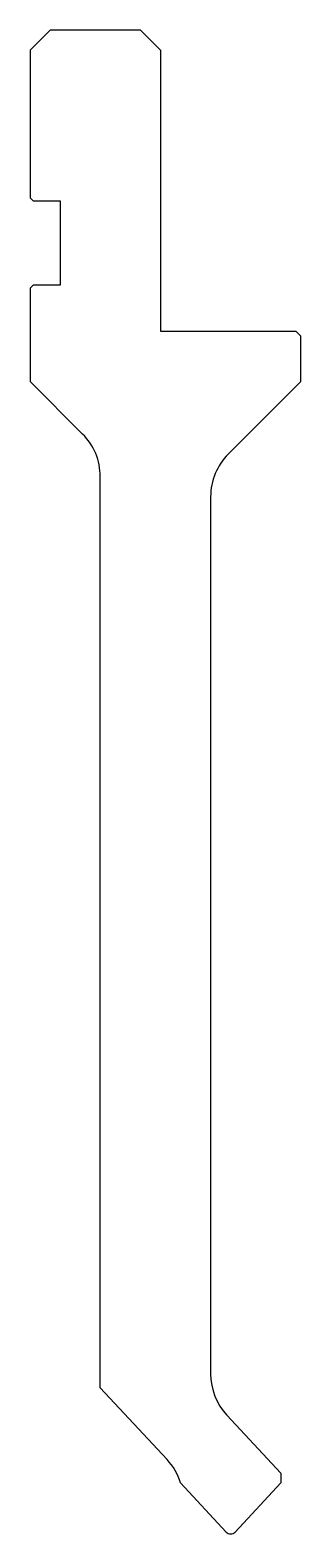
# Model space of a CAD drawing. Header units: metres. Extents: x -20 to 7, y 0 to 150.
import ezdxf

# ---------------------------------------------------------------- set-up
doc = ezdxf.new("R2010")
doc.units = ezdxf.units.M

msp = doc.modelspace()

# ---------------------------------------------------------------- linework, layer by layer
for p, q in [((-18, 149.81), (-20, 147.81)), ((-9, 149.81), (-18, 149.81)), ((-7, 147.81), (-9, 149.81)), ((-20, 147.81), (-20, 133.11)), ((-7, 147.81), (-7, 119.81)), ((-20, 133.11), (-19.7, 132.81)), ((-19.7, 132.81), (-17, 132.81)), ((-17, 132.81), (-17, 124.41)), ((-19.7, 124.41), (-20, 124.11)), ((-17, 124.41), (-19.7, 124.41)), ((-20, 124.11), (-20, 114.81)), ((-7, 119.81), (6.5, 119.81)), ((7, 119.31), (6.5, 119.81)), ((7, 114.81), (7, 119.31)), ((-14.757359, 109.567359), (-20, 114.81)), ((7, 114.81), (-0.242641, 107.567359)), ((-13, 14.540793), (-13, 105.324719)), ((-2, 103.324719), (-2, 15.933463)), ((-6.342958, 7.40199), (-13, 14.540793)), ((-0.388122, 11.841473), (5, 6.063419)), ((5, 6.063419), (5, 5.082076)), ((-0.438812, 0.190801), (-4.998114, 5.080053)), ((5, 5.082076), (0.438812, 0.190801))]:
    msp.add_line(p, q)
for centre, radius, start, end in [((-19, 105.324719), 6, 0, 45), ((4, 103.324719), 6, 135, 180), ((4, 15.933463), 6, 180, 223), ((-10.731081, 3.31), 6, 17.158067, 43), ((0, 0.6), 0.6, 223, 317)]:
    msp.add_arc(centre, radius, start, end)

doc.saveas('drawing.dxf')
